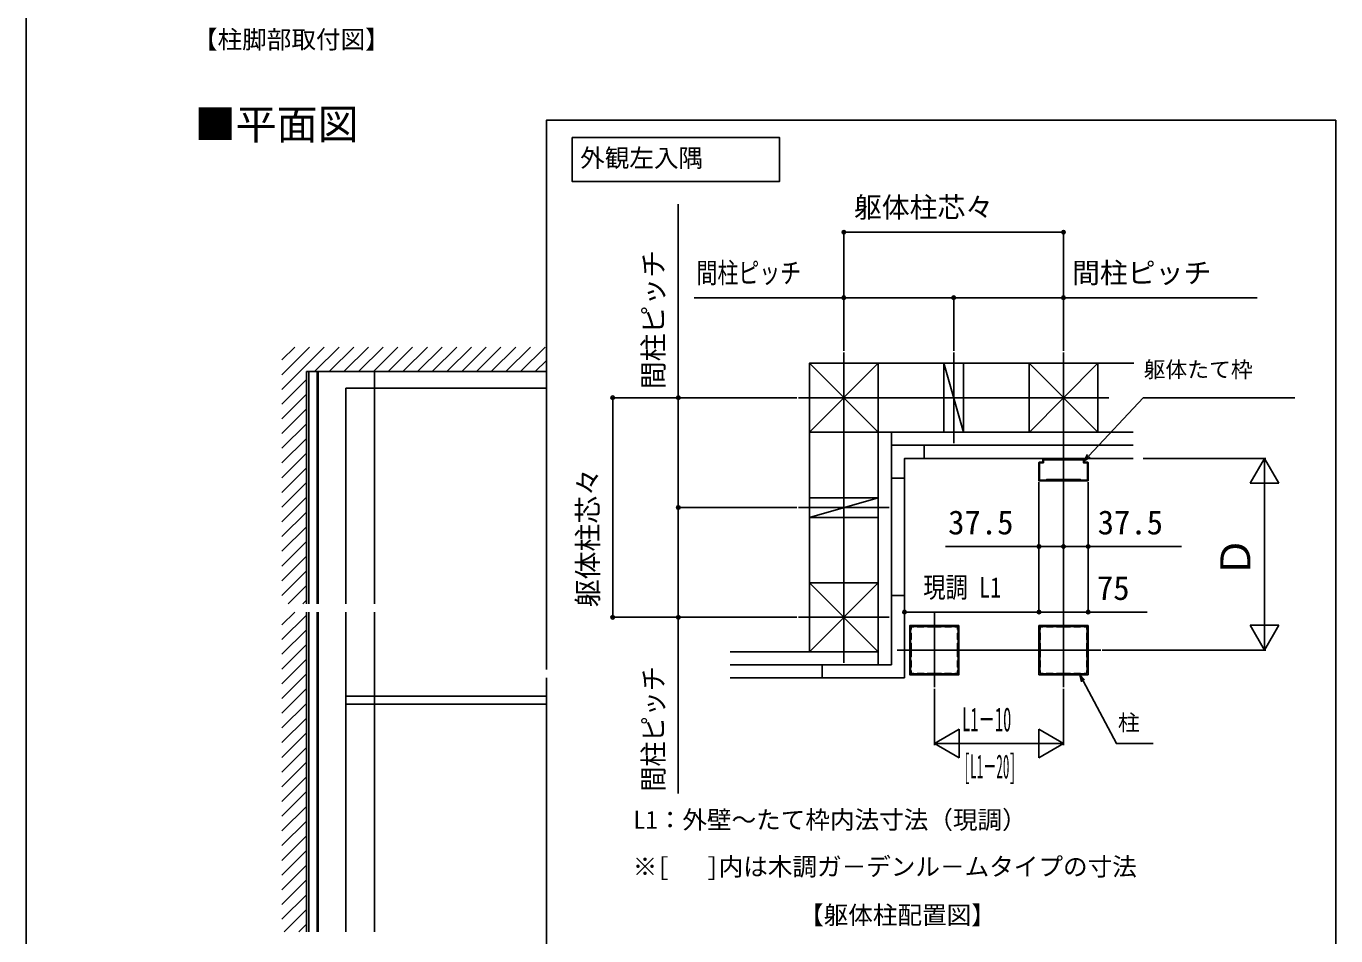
# Model space of a CAD drawing. Units: millimetres, scale not verified. Extents: x -875 to 875, y -1304 to 1297.
# Drawn here: x -875 to -76, y -551 to 4 of the extents above; entities that cross this region are included whole.
import ezdxf
from ezdxf.enums import TextEntityAlignment as Align

# ---------------------------------------------------------------- set-up
doc = ezdxf.new("R2010")
doc.units = ezdxf.units.MM
doc.header["$LTSCALE"] = 8
for name, color, linetype in [('0-2_USER1', 3, 'Continuous'), ('0-5_YKK_12', 2, 'Continuous'), ('0-6_YKK_13', 4, 'Continuous'), ('0-7_YKK_A1', 4, 'Continuous'), ('0-8_YKK_D', 6, 'Continuous'), ('0-9_YKK_ZWAK', 7, 'Continuous'), ('0-A_YSS_K', 3, 'Continuous')]:
    doc.layers.add(name, color=color, linetype=linetype)
doc.styles.add('ＭＳ ゴシック', font='')
doc.styles.get('ＭＳ ゴシック').set_extended_font_data('MS Gothic')

msp = doc.modelspace()

# ---------------------------------------------------------------- linework, layer by layer
at = {"layer": '0-2_USER1'}
msp.add_lwpolyline([(-541.932, -63.865), (-541.932, -90.797), (-415.591, -90.797), (-415.591, -63.865)], close=True, dxfattribs=at)
at = {"layer": '0-5_YKK_12'}
for p, q in [((-376.252, -384.345), (-376.252, -195.012)), ((-309.252, -250.345), (-309.252, -195.012)), ((-242.252, -399.345), (-242.252, -195.012)), ((-702.5, -206.758), (-702.5, -348.508)), ((-702.5, -206.758), (-662.5, -206.758)), ((-697.5, -348.508), (-697.5, -206.758)), ((-697, -348.508), (-697, -206.758)), ((-662.5, -348.508), (-662.5, -206.758)), ((-403.919, -222.678), (-214.586, -222.678)), ((-348.586, -289.678), (-403.919, -289.678)), ((-702.5, -353.508), (-702.5, -548.508)), ((-697.5, -548.508), (-697.5, -353.508)), ((-697, -548.508), (-697, -353.508)), ((-662.5, -548.508), (-662.5, -353.508)), ((-403.919, -356.678), (-348.586, -356.678)), ((-321.052, -399.345), (-321.052, -354.012)), ((-343.719, -376.678), (-219.586, -376.678))]:
    msp.add_line(p, q, dxfattribs=at)
msp.add_lwpolyline([(-557.715, -388.54), (-557.715, -53.342), (-76.165, -53.342), (-76.165, -560.947), (-557.715, -560.947), (-557.715, -393.54)], dxfattribs=at)
at = {"layer": '0-6_YKK_13'}
for p, q in [((-664, -216.758), (-680, -216.758)), ((-680, -348.508), (-680, -216.758)), ((-557.715, -216.758), (-664, -216.758)), ((-680, -548.508), (-680, -353.508))]:
    msp.add_line(p, q, dxfattribs=at)
for points in [[(-557.715, -404.758), (-664, -404.758), (-680, -404.758)], [(-557.714, -409.758), (-664, -409.758), (-680, -409.758)]]:
    msp.add_lwpolyline(points, dxfattribs=at)
at = {"layer": '0-7_YKK_A1'}
for p, q in [((-397.252, -201.678), (-199.395, -201.678)), ((-397.252, -201.678), (-397.252, -335.678)), ((-397.252, -243.678), (-355.252, -201.678)), ((-397.252, -201.678), (-355.252, -243.678)), ((-263.252, -201.678), (-221.252, -243.678)), ((-263.062, -243.678), (-221.252, -201.678)), ((-355.252, -243.678), (-199.747, -243.678)), ((-355.252, -243.678), (-355.252, -385.678)), ((-347.252, -243.678), (-347.252, -385.678)), ((-199.747, -251.678), (-347.252, -251.678)), ((-327.161, -259.678), (-327.161, -251.678)), ((-257.252, -273.358), (-257.252, -262.198)), ((-257.132, -262.078), (-254.972, -262.078)), ((-256.852, -272.958), (-256.852, -262.598)), ((-256.732, -262.478), (-254.572, -262.478)), ((-254.852, -261.958), (-254.852, -259.798)), ((-254.732, -259.678), (-254.572, -259.678)), ((-254.452, -259.798), (-254.452, -259.998)), ((-254.452, -262.358), (-254.452, -260.638)), ((-254.332, -260.118), (-245.972, -260.118)), ((-254.332, -260.518), (-230.172, -260.518)), ((-245.852, -259.998), (-245.852, -259.798)), ((-245.732, -259.678), (-245.572, -259.678)), ((-245.452, -259.798), (-245.452, -259.998)), ((-245.332, -260.118), (-242.435, -260.118)), ((-242.069, -260.118), (-239.172, -260.118)), ((-239.052, -259.998), (-239.052, -259.798)), ((-238.932, -259.678), (-238.772, -259.678)), ((-238.652, -259.798), (-238.652, -259.998)), ((-238.532, -260.118), (-230.172, -260.118)), ((-230.052, -259.998), (-230.052, -259.798)), ((-230.052, -260.638), (-230.052, -262.358)), ((-229.932, -259.678), (-229.772, -259.678)), ((-229.932, -262.478), (-227.772, -262.478)), ((-229.652, -259.798), (-229.652, -261.958)), ((-229.532, -262.078), (-227.372, -262.078)), ((-227.652, -262.598), (-227.652, -272.958)), ((-227.252, -262.198), (-227.252, -273.358)), ((-339.252, -271.77), (-347.252, -271.77)), ((-242.435, -273.478), (-257.132, -273.478)), ((-253.102, -273.078), (-256.732, -273.078)), ((-252.687, -272.713), (-253.017, -273.043)), ((-231.902, -272.678), (-252.602, -272.678)), ((-227.372, -273.478), (-242.069, -273.478)), ((-231.487, -273.043), (-231.817, -272.713)), ((-227.772, -273.078), (-231.402, -273.078)), ((-397.252, -295.678), (-355.252, -283.678)), ((-355.252, -295.678), (-355.252, -283.678)), ((-397.252, -295.678), (-355.252, -295.678)), ((-355.252, -335.678), (-397.252, -377.678)), ((-397.252, -335.678), (-355.252, -377.678)), ((-339.252, -343.459), (-347.252, -343.459)), ((-355.252, -377.678), (-445.621, -377.678)), ((-445.621, -385.678), (-347.252, -385.678)), ((-389.471, -393.678), (-389.471, -385.678)), ((-445.621, -393.678), (-339.252, -393.678))]:
    msp.add_line(p, q, dxfattribs=at)
for points in [[(-397.252, -243.678), (-355.252, -243.678), (-355.252, -201.678), (-397.252, -201.678)], [(-315.252, -201.678), (-303.252, -243.678), (-303.252, -201.678)], [(-221.252, -243.678), (-221.252, -201.678), (-263.252, -201.678), (-263.252, -243.678)], [(-355.252, -377.678), (-355.252, -335.678), (-397.252, -335.678), (-397.252, -377.678)], [(-306.052, -361.678), (-336.052, -361.678), (-336.052, -391.678), (-306.052, -391.678)], [(-227.252, -361.678), (-257.252, -361.678), (-257.252, -391.678), (-227.252, -391.678)]]:
    msp.add_lwpolyline(points, close=True, dxfattribs=at)
for points in [[(-315.252, -201.678), (-315.252, -243.678), (-303.252, -243.678)], [(-199.747, -259.678), (-339.252, -259.678), (-339.252, -393.678)], [(-355.252, -283.678), (-397.252, -283.678), (-397.252, -295.678)], [(-316.852, -362.478), (-325.252, -362.478), (-325.492, -362.238), (-327.212, -362.238), (-327.452, -362.478), (-331.452, -362.478), (-331.692, -362.238), (-333.412, -362.238), (-333.652, -362.478), (-335.252, -362.478), (-335.252, -364.078), (-335.492, -364.318), (-335.492, -366.038), (-335.252, -366.278), (-335.252, -370.278), (-335.492, -370.518), (-335.492, -372.238), (-335.252, -372.478), (-335.252, -380.878), (-335.492, -381.118), (-335.492, -382.838), (-335.252, -383.078), (-335.252, -387.078), (-335.492, -387.318), (-335.492, -389.038), (-335.252, -389.278), (-335.252, -390.878), (-333.652, -390.878), (-333.412, -391.118), (-331.692, -391.118), (-331.452, -390.878), (-327.452, -390.878), (-327.212, -391.118), (-325.492, -391.118), (-325.252, -390.878), (-316.852, -390.878), (-316.612, -391.118), (-314.892, -391.118), (-314.652, -390.878), (-310.652, -390.878)], [(-310.652, -390.878), (-310.412, -391.118), (-308.692, -391.118), (-308.452, -390.878), (-306.852, -390.878), (-306.852, -389.278), (-306.612, -389.038), (-306.612, -387.318), (-306.852, -387.078), (-306.852, -383.078), (-306.612, -382.838), (-306.612, -381.118), (-306.852, -380.878), (-306.852, -372.478), (-306.612, -372.238), (-306.612, -370.518), (-306.852, -370.278), (-306.852, -366.278), (-306.612, -366.038), (-306.612, -364.318), (-306.852, -364.078), (-306.852, -362.478), (-308.452, -362.478), (-308.692, -362.238), (-310.412, -362.238), (-310.652, -362.478), (-314.652, -362.478), (-314.892, -362.238), (-316.612, -362.238), (-316.852, -362.478)], [(-238.052, -362.478), (-246.452, -362.478), (-246.692, -362.238), (-248.412, -362.238), (-248.652, -362.478), (-252.652, -362.478), (-252.892, -362.238), (-254.612, -362.238), (-254.852, -362.478), (-256.452, -362.478), (-256.452, -364.078), (-256.692, -364.318), (-256.692, -366.038), (-256.452, -366.278), (-256.452, -370.278), (-256.692, -370.518), (-256.692, -372.238), (-256.452, -372.478), (-256.452, -380.878), (-256.692, -381.118), (-256.692, -382.838), (-256.452, -383.078), (-256.452, -387.078), (-256.692, -387.318), (-256.692, -389.038), (-256.452, -389.278), (-256.452, -390.878), (-254.852, -390.878), (-254.612, -391.118), (-252.892, -391.118), (-252.652, -390.878), (-248.652, -390.878), (-248.412, -391.118), (-246.692, -391.118), (-246.452, -390.878), (-238.052, -390.878), (-237.812, -391.118), (-236.092, -391.118), (-235.852, -390.878), (-231.852, -390.878)], [(-231.852, -390.878), (-231.612, -391.118), (-229.892, -391.118), (-229.652, -390.878), (-228.052, -390.878), (-228.052, -389.278), (-227.812, -389.038), (-227.812, -387.318), (-228.052, -387.078), (-228.052, -383.078), (-227.812, -382.838), (-227.812, -381.118), (-228.052, -380.878), (-228.052, -372.478), (-227.812, -372.238), (-227.812, -370.518), (-228.052, -370.278), (-228.052, -366.278), (-227.812, -366.038), (-227.812, -364.318), (-228.052, -364.078), (-228.052, -362.478), (-229.652, -362.478), (-229.892, -362.238), (-231.612, -362.238), (-231.852, -362.478), (-235.852, -362.478), (-236.092, -362.238), (-237.812, -362.238), (-238.052, -362.478)]]:
    msp.add_lwpolyline(points, dxfattribs=at)
for centre, radius, start, end in [((-257.132, -262.198), 0.12, 90, 180), ((-256.732, -262.598), 0.12, 90, 180), ((-254.972, -261.958), 0.12, 270, 0), ((-254.732, -259.798), 0.12, 90, 180), ((-254.572, -259.798), 0.12, 0, 90), ((-254.572, -262.358), 0.12, 270, 0), ((-254.332, -259.998), 0.12, 180, 270), ((-254.332, -260.638), 0.12, 90, 180), ((-245.972, -259.998), 0.12, 270, 0), ((-245.732, -259.798), 0.12, 90, 180), ((-245.572, -259.798), 0.12, 0, 90), ((-245.332, -259.998), 0.12, 180, 270), ((-242.435, -260.198), 0.08, 23.57818, 90), ((-242.252, -260.118), 0.12, 203.57818, 336.42182), ((-242.069, -260.198), 0.08, 90, 156.42182), ((-239.172, -259.998), 0.12, 270, 0), ((-238.932, -259.798), 0.12, 90, 180), ((-238.772, -259.798), 0.12, 0, 90), ((-238.532, -259.998), 0.12, 180, 270), ((-230.172, -259.998), 0.12, 270, 0), ((-230.172, -260.638), 0.12, 0, 90), ((-229.932, -259.798), 0.12, 90, 180), ((-229.932, -262.358), 0.12, 180, 270), ((-229.772, -259.798), 0.12, 0, 90), ((-229.532, -261.958), 0.12, 180, 270), ((-227.772, -262.598), 0.12, 0, 90), ((-227.372, -262.198), 0.12, 0, 90), ((-257.132, -273.358), 0.12, 180, 270), ((-256.732, -272.958), 0.12, 180, 270), ((-253.102, -272.958), 0.12, 270, 315), ((-252.602, -272.798), 0.12, 90, 135), ((-242.435, -273.398), 0.08, 270, 336.42182), ((-242.252, -273.478), 0.12, 23.57818, 156.42182), ((-242.069, -273.398), 0.08, 203.57818, 270), ((-231.902, -272.798), 0.12, 45, 90), ((-231.402, -272.958), 0.12, 225, 270), ((-227.772, -272.958), 0.12, 270, 0), ((-227.372, -273.358), 0.12, 270, 0)]:
    msp.add_arc(centre, radius, start, end, dxfattribs=at)
at = {"layer": '0-8_YKK_D'}
for p, q in [((-376.252, -194.012), (-376.252, -120.678)), ((-376.252, -121.678), (-242.252, -121.678)), ((-242.252, -190.012), (-242.252, -120.678)), ((-376.252, -194.012), (-376.252, -160.678)), ((-309.252, -194.012), (-309.252, -160.678)), ((-309.252, -194.012), (-309.252, -160.678)), ((-242.252, -194.012), (-242.252, -160.678)), ((-404.919, -222.678), (-518.252, -222.678)), ((-517.252, -222.678), (-517.252, -356.678)), ((-404.919, -222.678), (-478.252, -222.678)), ((-193.747, -259.678), (-118.747, -259.678)), ((-119.747, -259.678), (-128.497, -274.834)), ((-119.747, -259.678), (-110.997, -274.834)), ((-119.747, -259.678), (-119.747, -289.989)), ((-257.252, -274.278), (-257.252, -354.478)), ((-257.252, -274.278), (-257.252, -354.478)), ((-257.252, -274.278), (-257.252, -314.478)), ((-227.252, -274.278), (-227.252, -354.478)), ((-227.252, -274.278), (-227.252, -314.478)), ((-128.497, -274.834), (-110.997, -274.834)), ((-119.747, -277.178), (-119.747, -359.178)), ((-404.919, -289.678), (-478.252, -289.678)), ((-404.919, -289.678), (-478.252, -289.678)), ((-119.747, -376.678), (-119.747, -346.367)), ((-404.919, -356.678), (-518.252, -356.678)), ((-404.919, -356.678), (-478.252, -356.678)), ((-257.252, -353.478), (-339.252, -353.479)), ((-119.747, -376.678), (-128.497, -361.523)), ((-110.997, -361.523), (-128.497, -361.523)), ((-119.747, -376.678), (-110.997, -361.523)), ((-218.586, -376.678), (-118.747, -376.678)), ((-321.052, -400.345), (-321.052, -434.678)), ((-242.252, -400.345), (-242.252, -434.678)), ((-321.052, -433.678), (-305.897, -424.928)), ((-305.897, -442.428), (-305.897, -424.928)), ((-242.252, -433.678), (-257.408, -424.928)), ((-257.408, -424.928), (-257.408, -442.428)), ((-321.052, -433.678), (-305.897, -442.428)), ((-321.052, -433.678), (-290.741, -433.678)), ((-303.552, -433.678), (-259.752, -433.678)), ((-242.252, -433.678), (-272.563, -433.678)), ((-242.252, -433.678), (-257.408, -442.428))]:
    msp.add_line(p, q, dxfattribs=at)
for points in [[(-477.252, -289.678), (-477.252, -222.678), (-477.252, -104.486)], [(-309.252, -161.678), (-376.252, -161.678), (-467.471, -161.678)], [(-309.252, -161.678), (-242.252, -161.678), (-124.06, -161.678)], [(-229.652, -261.288), (-226.754, -258.18), (-193.648, -222.678), (-101.22, -222.678)], [(-225.921, -258.957), (-229.652, -261.288), (-227.587, -257.403)], [(-477.252, -289.678), (-477.252, -356.678), (-477.252, -464.081)], [(-242.252, -313.478), (-257.252, -313.478), (-314.143, -313.478)], [(-242.252, -313.478), (-227.252, -313.478), (-170.361, -313.478)], [(-257.252, -353.478), (-227.252, -353.478), (-191.27, -353.478)], [(-229.362, -394.896), (-232.363, -391.678), (-231.373, -395.965)], [(-232.363, -391.678), (-230.368, -395.431), (-210.031, -433.678), (-187.602, -433.678)]]:
    msp.add_lwpolyline(points, dxfattribs=at)
for centre in [(-376.252, -121.678), (-242.252, -121.678), (-376.252, -161.678), (-309.252, -161.678), (-309.252, -161.678), (-242.252, -161.678), (-517.252, -222.678), (-477.252, -222.678), (-477.252, -289.678), (-477.252, -289.678), (-257.252, -313.478), (-242.252, -313.478), (-242.252, -313.478), (-227.252, -313.478), (-517.252, -356.678), (-477.252, -356.678), (-339.252, -353.479), (-257.252, -353.478), (-257.252, -353.478), (-227.252, -353.478)]:
    msp.add_circle(centre, 1.075, dxfattribs=at)
at = {"layer": '0-9_YKK_ZWAK'}
msp.add_line((-875, 1245.8), (-875, -1304.2), dxfattribs=at)
at = {"layer": '0-A_YSS_K'}
for p, q in [((-719, -199.651), (-711.106, -191.758)), ((-719, -208.632), (-702.126, -191.758)), ((-719, -217.612), (-693.146, -191.758)), ((-699.166, -206.758), (-684.166, -191.758)), ((-690.185, -206.758), (-675.185, -191.758)), ((-681.205, -206.758), (-666.205, -191.758)), ((-672.225, -206.758), (-657.225, -191.758)), ((-663.245, -206.758), (-648.245, -191.758)), ((-654.264, -206.758), (-639.264, -191.758)), ((-645.284, -206.758), (-630.284, -191.758)), ((-636.304, -206.758), (-621.304, -191.758)), ((-627.324, -206.758), (-612.324, -191.758)), ((-618.343, -206.758), (-603.343, -191.758)), ((-609.363, -206.758), (-594.363, -191.758)), ((-600.383, -206.758), (-585.383, -191.758)), ((-591.403, -206.758), (-576.403, -191.758)), ((-582.422, -206.758), (-567.422, -191.758)), ((-573.442, -206.758), (-558.442, -191.758)), ((-704, -206.758), (-557.715, -206.758)), ((-704, -206.758), (-704, -348.508)), ((-564.462, -206.758), (-557.715, -200.011)), ((-719, -226.592), (-704, -211.592)), ((-719, -235.572), (-704, -220.572)), ((-719, -244.553), (-704, -229.553)), ((-719, -253.533), (-704, -238.533)), ((-719, -262.513), (-704, -247.513)), ((-719, -271.493), (-704, -256.493)), ((-719, -280.474), (-704, -265.474)), ((-719, -289.454), (-704, -274.454)), ((-719, -298.434), (-704, -283.434)), ((-719, -307.414), (-704, -292.414)), ((-719, -316.395), (-704, -301.395)), ((-719, -325.375), (-704, -310.375)), ((-719, -334.355), (-704, -319.355)), ((-719, -343.335), (-704, -328.335)), ((-715.193, -348.508), (-704, -337.316)), ((-706.212, -348.508), (-704, -346.296)), ((-719, -361.296), (-711.212, -353.508)), ((-719, -370.276), (-704, -355.276)), ((-704, -353.508), (-704, -548.508)), ((-719, -379.256), (-704, -364.256)), ((-719, -388.237), (-704, -373.237)), ((-719, -397.217), (-704, -382.217)), ((-719, -406.197), (-704, -391.197)), ((-719, -415.177), (-704, -400.177)), ((-719, -424.158), (-704, -409.158)), ((-719, -433.138), (-704, -418.138)), ((-719, -442.118), (-704, -427.118)), ((-719, -451.098), (-704, -436.098)), ((-719, -460.079), (-704, -445.079)), ((-719, -469.059), (-704, -454.059)), ((-719, -478.039), (-704, -463.039)), ((-719, -487.02), (-704, -472.02)), ((-719, -496), (-704, -481)), ((-719, -504.98), (-704, -489.98)), ((-719, -513.96), (-704, -498.96)), ((-719, -522.941), (-704, -507.941)), ((-719, -531.921), (-704, -516.921)), ((-719, -540.901), (-704, -525.901)), ((-717.627, -548.508), (-704, -534.881)), ((-708.647, -548.508), (-704, -543.862))]:
    msp.add_line(p, q, dxfattribs=at)

# ---------------------------------------------------------------- texts
at = {"layer": '0-2_USER1', "style": 'ＭＳ ゴシック'}
for s, height, p in [('【柱脚部取付図】', 11, (-773.253, -12.927)), ('■平面図', 18.33, (-772.256, -70.501)), ('外観左入隅', 11, (-537.106, -85.208)), ('L1：外壁～たて枠内法寸法（現調）', 11, (-504.705, -489.013)), ('※[   ]内は木調ガ－デンル－ムタイプの寸法', 11, (-505.045, -517.592)), ('【躯体柱配置図】', 11, (-403.557, -547.155))]:
    msp.add_text(s, height=height, dxfattribs=at).set_placement(p, align=Align.BOTTOM_LEFT)
at = {"layer": '0-8_YKK_D', "style": 'ＭＳ ゴシック'}
for s, height, p in [('躯体柱芯々', 12.46, (-370.104, -116.457)), ('間柱ピッチ', 12.46, (-237.077, -156.457)), ('躯体たて枠', 9.751, (-193.379, -213.254)), ('37.5', 14.66, (-312.62, -310.478)), ('37.5', 14.66, (-221.429, -310.478)), ('75', 14.66, (-221.884, -350.478)), ('柱', 9.751, (-209.107, -428.723))]:
    msp.add_text(s, height=height, dxfattribs=at).set_placement(p, align=Align.BOTTOM_LEFT)
for s, height, p in [('間柱ピッチ', 12.46, (-482.474, -217.503)), ('躯体柱芯々', 12.46, (-522.474, -350.531)), ('Ｄ', 18.33, (-122.747, -332.525))]:
    msp.add_text(s, height=height, rotation=90, dxfattribs=at).set_placement(p, align=Align.BOTTOM_LEFT)
for s, height, width, p in [('間柱ピッチ', 12.46, 0.75, (-466.065, -156.457)), ('現調 L1', 12.46, 0.8, (-327.784, -348.353)), ('L1－10', 14.66, 0.5, (-304.067, -430.678)), ('[L1－20]', 14.66, 0.4, (-303.22, -459.406))]:
    msp.add_text(s, height=height, dxfattribs=dict(at, width=width)).set_placement(p, align=Align.BOTTOM_LEFT)
at = {"layer": '0-8_YKK_D', "style": 'ＭＳ ゴシック', "width": 0.9}
msp.add_text('間柱ピッチ', height=12.46, rotation=90, dxfattribs=at).set_placement((-482.474, -462.994), align=Align.BOTTOM_LEFT)

doc.saveas('drawing.dxf')
